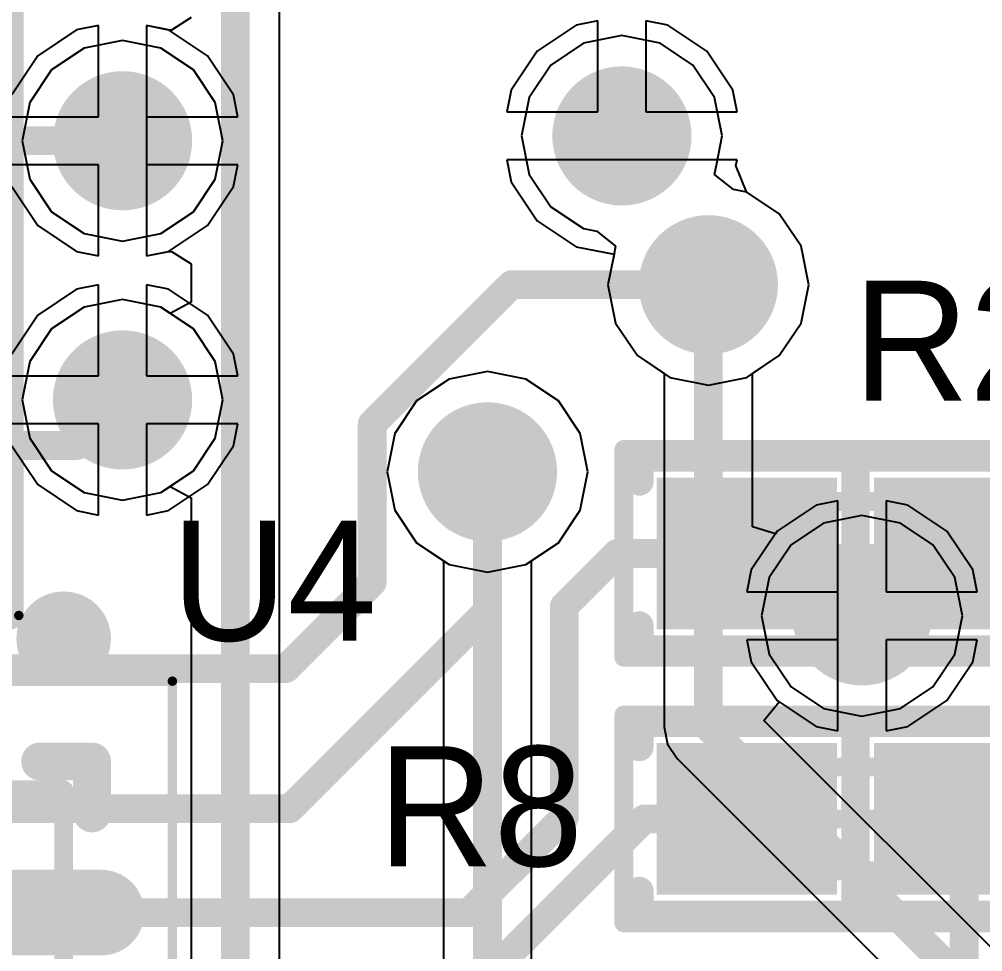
# Model space of a CAD drawing. Header units: millimetres. Extents: x 0.16 to 3.68, y 0.79 to 4.96.
# Drawn here: x 1.5745 to 1.7751, y 1.53 to 1.7243 of the extents above; entities that cross this region are included whole.
import ezdxf

# ---------------------------------------------------------------- set-up
doc = ezdxf.new("R2010")
doc.units = ezdxf.units.MM
doc.header["$MEASUREMENT"] = 0
for name, color, linetype in [('BottomLayer', 5, 'Continuous'), ('KeepOutLayer', 6, 'Continuous'), ('Mechanical13', 56, 'Continuous'), ('Mechanical15', 56, 'Continuous'), ('MidLayer1', 16, 'Continuous'), ('MidLayer2', 76, 'Continuous'), ('MultiLayer', 9, 'Continuous'), ('TopLayer', 1, 'Continuous'), ('TopOverlay', 2, 'Continuous'), ('TopPaste', 8, 'Continuous'), ('TopSolder', 216, 'Continuous'), ('ViaHoleLayer', 16, 'Continuous')]:
    doc.layers.add(name, color=color, linetype=linetype)

# ---------------------------------------------------------------- blocks, each defined once
blk = doc.blocks.new('CAP_0805_2012_8')
at = {"layer": 'Mechanical13', "const_width": 0.00394}
for points in [[(0.04331, 0.02756), (-0.04331, 0.02756)], [(-0.04331, -0.02756), (-0.04331, 0.02756)], [(0.04331, -0.02756), (0.04331, 0.02756)], [(0.04331, -0.02756), (-0.04331, -0.02756)]]:
    blk.add_lwpolyline(points, dxfattribs=at)
at = {"layer": 'Mechanical13', "const_width": 0.00197}
for points in [[(-0.04429, 0.02756, 1), (-0.04232, 0.02756, 1)], [(-0.04429, 0.02756, 1), (-0.04232, 0.02756, 1)], [(0.04232, 0.02756, 1), (0.04429, 0.02756, 1)], [(0.04232, 0.02756, 1), (0.04429, 0.02756, 1)], [(-0.04429, -0.02756, 1), (-0.04232, -0.02756, 1)], [(-0.04429, -0.02756, 1), (-0.04232, -0.02756, 1)], [(0.04232, -0.02756, 1), (0.04429, -0.02756, 1)], [(0.04232, -0.02756, 1), (0.04429, -0.02756, 1)]]:
    blk.add_lwpolyline(points, format="xyb", close=True, dxfattribs=at)
at = {"layer": 'Mechanical15'}
for points, const_width in [([(0.06693, 0.0374), (-0.06693, 0.0374)], 0.00197), ([(-0.06693, -0.0374), (-0.06693, 0.0374)], 0.00197), ([(0.06693, -0.0374), (0.06693, 0.0374)], 0.00197), ([(0, -0.01969), (0, 0.01969)], 0.00394), ([(0.01969, 0), (-0.01969, 0)], 0.00394), ([(0.06693, -0.0374), (-0.06693, -0.0374)], 0.00197)]:
    blk.add_lwpolyline(points, dxfattribs=dict(at, const_width=const_width))
for points, const_width in [([(-0.06742, 0.0374, 1), (-0.06644, 0.0374, 1)], 0.000984), ([(-0.06742, 0.0374, 1), (-0.06644, 0.0374, 1)], 0.000984), ([(0.06644, 0.0374, 1), (0.06742, 0.0374, 1)], 0.000984), ([(0.06644, 0.0374, 1), (0.06742, 0.0374, 1)], 0.000984), ([(-0.00098, 0.01969, 1), (0.00098, 0.01969, 1)], 0.00197), ([(-0.02067, 0, 1), (-0.0187, 0, 1)], 0.00197), ([(0.0187, 0, 1), (0.02067, 0, 1)], 0.00197), ([(-0.00098, -0.01969, 1), (0.00098, -0.01969, 1)], 0.00197), ([(-0.06742, -0.0374, 1), (-0.06644, -0.0374, 1)], 0.000984), ([(-0.06742, -0.0374, 1), (-0.06644, -0.0374, 1)], 0.000984), ([(0.06644, -0.0374, 1), (0.06742, -0.0374, 1)], 0.000984), ([(0.06644, -0.0374, 1), (0.06742, -0.0374, 1)], 0.000984)]:
    blk.add_lwpolyline(points, format="xyb", close=True, dxfattribs=dict(at, const_width=const_width))
at = {"layer": 'TopLayer'}
for points in [[(-0.00591, -0.02756), (-0.00591, 0.02756), (-0.05709, -0.02756), (-0.05709, 0.02756)], [(0.05709, -0.02756), (0.05709, 0.02756), (0.00591, -0.02756), (0.00591, 0.02756)]]:
    blk.add_solid(points, dxfattribs=at)
at = {"layer": 'TopOverlay', "const_width": 0.00591}
for points in [[(-0.06693, 0.01969), (-0.06693, 0.03543)], [(0.06693, 0.03543), (-0.06693, 0.03543)], [(0, -0.03543), (0, 0.03543)], [(0.06693, 0.01969), (0.06693, 0.03543)], [(-0.06693, -0.03543), (-0.06693, -0.01969)], [(0.06693, -0.03543), (0.06693, -0.01969)], [(0.06693, -0.03543), (-0.06693, -0.03543)]]:
    blk.add_lwpolyline(points, dxfattribs=at)
at = {"layer": 'TopOverlay', "const_width": 0.00295}
for points in [[(-0.06841, 0.03543, 1), (-0.06545, 0.03543, 1)], [(-0.06841, 0.03543, 1), (-0.06545, 0.03543, 1)], [(-0.00148, 0.03543, 1), (0.00148, 0.03543, 1)], [(0.06545, 0.03543, 1), (0.06841, 0.03543, 1)], [(0.06545, 0.03543, 1), (0.06841, 0.03543, 1)], [(-0.06841, 0.01969, 1), (-0.06545, 0.01969, 1)], [(0.06545, 0.01969, 1), (0.06841, 0.01969, 1)], [(-0.06841, -0.01969, 1), (-0.06545, -0.01969, 1)], [(0.06545, -0.01969, 1), (0.06841, -0.01969, 1)], [(-0.06841, -0.03543, 1), (-0.06545, -0.03543, 1)], [(-0.06841, -0.03543, 1), (-0.06545, -0.03543, 1)], [(-0.00148, -0.03543, 1), (0.00148, -0.03543, 1)], [(0.06545, -0.03543, 1), (0.06841, -0.03543, 1)], [(0.06545, -0.03543, 1), (0.06841, -0.03543, 1)]]:
    blk.add_lwpolyline(points, format="xyb", close=True, dxfattribs=at)
at = {"layer": 'TopPaste'}
for points in [[(-0.00591, -0.02756), (-0.00591, 0.02756), (-0.05709, -0.02756), (-0.05709, 0.02756)], [(0.05709, -0.02756), (0.05709, 0.02756), (0.00591, -0.02756), (0.00591, 0.02756)]]:
    blk.add_solid(points, dxfattribs=at)
at = {"layer": 'TopSolder'}
for points in [[(-0.00191, -0.03156), (-0.00191, 0.03156), (-0.06109, -0.03156), (-0.06109, 0.03156)], [(0.06109, -0.03156), (0.06109, 0.03156), (0.00191, -0.03156), (0.00191, 0.03156)]]:
    blk.add_solid(points, dxfattribs=at)
blk = doc.blocks.new('____24')
at = {"layer": 'Mechanical13', "const_width": 0.00394}
for points in [[(-0.07874, -0.07874), (-0.07874, 0.07874)], [(0.07874, 0.07874), (-0.07874, 0.07874)]]:
    blk.add_lwpolyline(points, dxfattribs=at)
at = {"layer": 'Mechanical13', "const_width": 0.00197}
blk.add_lwpolyline([(-0.07972, 0.07874, 1), (-0.07776, 0.07874, 1)], format="xyb", close=True, dxfattribs=at)
blk.add_lwpolyline([(-0.07972, 0.07874, 1), (-0.07776, 0.07874, 1)], format="xyb", close=True, dxfattribs=at)
at = {"layer": 'Mechanical15', "const_width": 0.00197}
for points in [[(-0.10138, -0.10138), (-0.10138, 0.10138)], [(0.10138, 0.10138), (-0.10138, 0.10138)]]:
    blk.add_lwpolyline(points, dxfattribs=at)
at = {"layer": 'Mechanical15', "const_width": 0.000984}
blk.add_lwpolyline([(-0.10187, 0.10138, 1), (-0.10089, 0.10138, 1)], format="xyb", close=True, dxfattribs=at)
blk.add_lwpolyline([(-0.10187, 0.10138, 1), (-0.10089, 0.10138, 1)], format="xyb", close=True, dxfattribs=at)
at = {"layer": 'TopLayer', "const_width": 0.00984}
blk.add_lwpolyline([(-0.05315, 0.08661), (-0.05315, 0.06299)], dxfattribs=at)
at = {"layer": 'TopLayer', "const_width": 0.00492}
blk.add_lwpolyline([(-0.05561, 0.08661, 1), (-0.05069, 0.08661, 1)], format="xyb", close=True, dxfattribs=at)
at = {"layer": 'TopOverlay'}
for points, const_width in [([(-0.10531, 0.07874, 1), (-0.11516, 0.07874, 1)], 0.00984), ([(-0.08661, 0.08465, 1), (-0.08268, 0.08465, 1)], 0.00394), ([(-0.08661, 0.08465, 1), (-0.08268, 0.08465, 1)], 0.00394), ([(-0.07579, 0.08465, 1), (-0.07185, 0.08465, 1)], 0.00394), ([(-0.11762, 0.07874, 1), (-0.1127, 0.07874, 1)], 0.00492), ([(-0.10778, 0.07874, 1), (-0.10285, 0.07874, 1)], 0.00492), ([(-0.08661, 0.07382, 1), (-0.08268, 0.07382, 1)], 0.00394)]:
    blk.add_lwpolyline(points, format="xyb", close=True, dxfattribs=dict(at, const_width=const_width))
at = {"layer": 'TopOverlay', "const_width": 0.00787}
for points in [[(-0.08465, 0.07382), (-0.08465, 0.08465)], [(-0.07382, 0.08465), (-0.08465, 0.08465)]]:
    blk.add_lwpolyline(points, dxfattribs=at)
at = {"layer": 'TopPaste', "const_width": 0.00984}
blk.add_lwpolyline([(-0.05315, 0.08661), (-0.05315, 0.06299)], dxfattribs=at)
at = {"layer": 'TopPaste', "const_width": 0.00492}
blk.add_lwpolyline([(-0.05561, 0.08661, 1), (-0.05069, 0.08661, 1)], format="xyb", close=True, dxfattribs=at)
at = {"layer": 'TopSolder', "const_width": 0.01784}
blk.add_lwpolyline([(-0.05315, 0.08661), (-0.05315, 0.06299)], dxfattribs=at)
at = {"layer": 'TopSolder', "const_width": 0.00892}
for points in [[(-0.05761, 0.08661, 1), (-0.04869, 0.08661, 1)], [(-0.05761, 0.06299, 1), (-0.04869, 0.06299, 1)]]:
    blk.add_lwpolyline(points, format="xyb", close=True, dxfattribs=at)
blk = doc.blocks.new('RES_0402_1005_42')
at = {"layer": 'Mechanical13', "const_width": 0.00394}
for points in [[(-0.02067, 0.01083), (0.02067, 0.01083)], [(-0.02067, -0.01083), (-0.02067, 0.01083)], [(0.02067, -0.01083), (0.02067, 0.01083)], [(-0.02067, -0.01083), (0.02067, -0.01083)]]:
    blk.add_lwpolyline(points, dxfattribs=at)
at = {"layer": 'Mechanical13', "const_width": 0.00197}
for points in [[(-0.02165, 0.01083, 1), (-0.01969, 0.01083, 1)], [(-0.02165, 0.01083, 1), (-0.01969, 0.01083, 1)], [(0.01969, 0.01083, 1), (0.02165, 0.01083, 1)], [(0.01969, 0.01083, 1), (0.02165, 0.01083, 1)], [(-0.02165, -0.01083, 1), (-0.01969, -0.01083, 1)], [(-0.02165, -0.01083, 1), (-0.01969, -0.01083, 1)], [(0.01969, -0.01083, 1), (0.02165, -0.01083, 1)], [(0.01969, -0.01083, 1), (0.02165, -0.01083, 1)]]:
    blk.add_lwpolyline(points, format="xyb", close=True, dxfattribs=at)
at = {"layer": 'Mechanical15', "const_width": 0.00394}
for points in [[(-0.04823, 0.02165), (0.04823, 0.02165)], [(-0.04823, -0.02165), (-0.04823, 0.02165)], [(0.04823, -0.02165), (0.04823, 0.02165)], [(0, -0.01083), (0, 0.01083)], [(-0.01083, 0), (0.01083, 0)], [(-0.04823, -0.02165), (0.04823, -0.02165)]]:
    blk.add_lwpolyline(points, dxfattribs=at)
at = {"layer": 'Mechanical15', "const_width": 0.00197}
for points in [[(-0.04921, 0.02165, 1), (-0.04724, 0.02165, 1)], [(-0.04921, 0.02165, 1), (-0.04724, 0.02165, 1)], [(0.04724, 0.02165, 1), (0.04921, 0.02165, 1)], [(0.04724, 0.02165, 1), (0.04921, 0.02165, 1)], [(-0.00098, 0.01083, 1), (0.00098, 0.01083, 1)], [(-0.01181, 0, 1), (-0.00984, 0, 1)], [(0.00984, 0, 1), (0.01181, 0, 1)], [(-0.00098, -0.01083, 1), (0.00098, -0.01083, 1)], [(-0.04921, -0.02165, 1), (-0.04724, -0.02165, 1)], [(-0.04921, -0.02165, 1), (-0.04724, -0.02165, 1)], [(0.04724, -0.02165, 1), (0.04921, -0.02165, 1)], [(0.04724, -0.02165, 1), (0.04921, -0.02165, 1)]]:
    blk.add_lwpolyline(points, format="xyb", close=True, dxfattribs=at)
at = {"layer": 'TopLayer'}
for points in [[(-0.00787, -0.01181), (-0.00787, 0.01181), (-0.0374, -0.01181), (-0.0374, 0.01181)], [(0.0374, -0.01181), (0.0374, 0.01181), (0.00787, -0.01181), (0.00787, 0.01181)]]:
    blk.add_solid(points, dxfattribs=at)
at = {"layer": 'TopOverlay', "const_width": 0.00591}
for points in [[(-0.045, 0.015), (-0.045, 0.02)], [(-0.045, 0.02), (0.045, 0.02)], [(0, -0.02), (0, 0.02)], [(0.045, 0.015), (0.045, 0.02)], [(-0.045, -0.02), (-0.045, -0.015)], [(0.045, -0.02), (0.045, -0.015)], [(-0.045, -0.02), (0.045, -0.02)]]:
    blk.add_lwpolyline(points, dxfattribs=at)
at = {"layer": 'TopOverlay', "const_width": 0.00295}
for points in [[(-0.04648, 0.02, 1), (-0.04352, 0.02, 1)], [(-0.04648, 0.02, 1), (-0.04352, 0.02, 1)], [(-0.00148, 0.02, 1), (0.00148, 0.02, 1)], [(0.04352, 0.02, 1), (0.04648, 0.02, 1)], [(0.04352, 0.02, 1), (0.04648, 0.02, 1)], [(-0.04648, 0.015, 1), (-0.04352, 0.015, 1)], [(0.04352, 0.015, 1), (0.04648, 0.015, 1)], [(-0.04648, -0.015, 1), (-0.04352, -0.015, 1)], [(0.04352, -0.015, 1), (0.04648, -0.015, 1)], [(-0.04648, -0.02, 1), (-0.04352, -0.02, 1)], [(-0.04648, -0.02, 1), (-0.04352, -0.02, 1)], [(-0.00148, -0.02, 1), (0.00148, -0.02, 1)], [(0.04352, -0.02, 1), (0.04648, -0.02, 1)], [(0.04352, -0.02, 1), (0.04648, -0.02, 1)]]:
    blk.add_lwpolyline(points, format="xyb", close=True, dxfattribs=at)
at = {"layer": 'TopPaste'}
for points in [[(-0.00787, -0.01181), (-0.00787, 0.01181), (-0.0374, -0.01181), (-0.0374, 0.01181)], [(0.0374, -0.01181), (0.0374, 0.01181), (0.00787, -0.01181), (0.00787, 0.01181)]]:
    blk.add_solid(points, dxfattribs=at)
at = {"layer": 'TopSolder'}
for points in [[(-0.00387, -0.01581), (-0.00387, 0.01581), (-0.0414, -0.01581), (-0.0414, 0.01581)], [(0.0414, -0.01581), (0.0414, 0.01581), (0.00387, -0.01581), (0.00387, 0.01581)]]:
    blk.add_solid(points, dxfattribs=at)
blk = doc.blocks.new('RES_0402_1005_44')
at = {"layer": 'Mechanical13', "const_width": 0.00394}
for points in [[(-0.02067, 0.01083), (0.02067, 0.01083)], [(-0.02067, -0.01083), (-0.02067, 0.01083)], [(0.02067, -0.01083), (0.02067, 0.01083)], [(-0.02067, -0.01083), (0.02067, -0.01083)]]:
    blk.add_lwpolyline(points, dxfattribs=at)
at = {"layer": 'Mechanical13', "const_width": 0.00197}
for points in [[(-0.02165, 0.01083, 1), (-0.01969, 0.01083, 1)], [(-0.02165, 0.01083, 1), (-0.01969, 0.01083, 1)], [(0.01969, 0.01083, 1), (0.02165, 0.01083, 1)], [(0.01969, 0.01083, 1), (0.02165, 0.01083, 1)], [(-0.02165, -0.01083, 1), (-0.01969, -0.01083, 1)], [(-0.02165, -0.01083, 1), (-0.01969, -0.01083, 1)], [(0.01969, -0.01083, 1), (0.02165, -0.01083, 1)], [(0.01969, -0.01083, 1), (0.02165, -0.01083, 1)]]:
    blk.add_lwpolyline(points, format="xyb", close=True, dxfattribs=at)
at = {"layer": 'Mechanical15', "const_width": 0.00394}
for points in [[(-0.04823, 0.02165), (0.04823, 0.02165)], [(-0.04823, -0.02165), (-0.04823, 0.02165)], [(0.04823, -0.02165), (0.04823, 0.02165)], [(0, -0.01083), (0, 0.01083)], [(-0.01083, 0), (0.01083, 0)], [(-0.04823, -0.02165), (0.04823, -0.02165)]]:
    blk.add_lwpolyline(points, dxfattribs=at)
at = {"layer": 'Mechanical15', "const_width": 0.00197}
for points in [[(-0.04921, 0.02165, 1), (-0.04724, 0.02165, 1)], [(-0.04921, 0.02165, 1), (-0.04724, 0.02165, 1)], [(0.04724, 0.02165, 1), (0.04921, 0.02165, 1)], [(0.04724, 0.02165, 1), (0.04921, 0.02165, 1)], [(-0.00098, 0.01083, 1), (0.00098, 0.01083, 1)], [(-0.01181, 0, 1), (-0.00984, 0, 1)], [(0.00984, 0, 1), (0.01181, 0, 1)], [(-0.00098, -0.01083, 1), (0.00098, -0.01083, 1)], [(-0.04921, -0.02165, 1), (-0.04724, -0.02165, 1)], [(-0.04921, -0.02165, 1), (-0.04724, -0.02165, 1)], [(0.04724, -0.02165, 1), (0.04921, -0.02165, 1)], [(0.04724, -0.02165, 1), (0.04921, -0.02165, 1)]]:
    blk.add_lwpolyline(points, format="xyb", close=True, dxfattribs=at)
at = {"layer": 'TopLayer'}
for points in [[(-0.00787, -0.01181), (-0.00787, 0.01181), (-0.0374, -0.01181), (-0.0374, 0.01181)], [(0.0374, -0.01181), (0.0374, 0.01181), (0.00787, -0.01181), (0.00787, 0.01181)]]:
    blk.add_solid(points, dxfattribs=at)
at = {"layer": 'TopOverlay', "const_width": 0.00591}
for points in [[(-0.045, 0.015), (-0.045, 0.02)], [(-0.045, 0.02), (0.045, 0.02)], [(0, -0.02), (0, 0.02)], [(0.045, 0.015), (0.045, 0.02)], [(-0.045, -0.02), (-0.045, -0.015)], [(0.045, -0.02), (0.045, -0.015)], [(-0.045, -0.02), (0.045, -0.02)]]:
    blk.add_lwpolyline(points, dxfattribs=at)
at = {"layer": 'TopOverlay', "const_width": 0.00295}
for points in [[(-0.04648, 0.02, 1), (-0.04352, 0.02, 1)], [(-0.04648, 0.02, 1), (-0.04352, 0.02, 1)], [(-0.00148, 0.02, 1), (0.00148, 0.02, 1)], [(0.04352, 0.02, 1), (0.04648, 0.02, 1)], [(0.04352, 0.02, 1), (0.04648, 0.02, 1)], [(-0.04648, 0.015, 1), (-0.04352, 0.015, 1)], [(0.04352, 0.015, 1), (0.04648, 0.015, 1)], [(-0.04648, -0.015, 1), (-0.04352, -0.015, 1)], [(0.04352, -0.015, 1), (0.04648, -0.015, 1)], [(-0.04648, -0.02, 1), (-0.04352, -0.02, 1)], [(-0.04648, -0.02, 1), (-0.04352, -0.02, 1)], [(-0.00148, -0.02, 1), (0.00148, -0.02, 1)], [(0.04352, -0.02, 1), (0.04648, -0.02, 1)], [(0.04352, -0.02, 1), (0.04648, -0.02, 1)]]:
    blk.add_lwpolyline(points, format="xyb", close=True, dxfattribs=at)
at = {"layer": 'TopPaste'}
for points in [[(-0.00787, -0.01181), (-0.00787, 0.01181), (-0.0374, -0.01181), (-0.0374, 0.01181)], [(0.0374, -0.01181), (0.0374, 0.01181), (0.00787, -0.01181), (0.00787, 0.01181)]]:
    blk.add_solid(points, dxfattribs=at)
at = {"layer": 'TopSolder'}
for points in [[(-0.00387, -0.01581), (-0.00387, 0.01581), (-0.0414, -0.01581), (-0.0414, 0.01581)], [(0.0414, -0.01581), (0.0414, 0.01581), (0.00387, -0.01581), (0.00387, 0.01581)]]:
    blk.add_solid(points, dxfattribs=at)

msp = doc.modelspace()

# ---------------------------------------------------------------- linework, layer by layer
at = {"layer": 'BottomLayer'}
for p, q in [((1.62868, 1.50858), (1.62868, 1.90673)), ((1.61032, 1.72465), (1.60621, 1.72207)), ((1.695, 1.72399), (1.69044, 1.72308)), ((1.695, 1.705), (1.695, 1.72399)), ((1.70956, 1.72308), (1.705, 1.72399)), ((1.705, 1.72399), (1.705, 1.705)), ((1.58644, 1.72208), (1.57834, 1.71666)), ((1.591, 1.72299), (1.58644, 1.72208)), ((1.591, 1.704), (1.591, 1.72299)), ((1.60532, 1.72213), (1.601, 1.72299)), ((1.601, 1.72299), (1.601, 1.699)), ((1.60621, 1.72207), (1.60532, 1.72213)), ((1.69044, 1.72308), (1.68234, 1.71766)), ((1.71766, 1.71766), (1.70956, 1.72308)), ((1.68234, 1.71766), (1.67692, 1.70956)), ((1.72308, 1.70956), (1.71766, 1.71766)), ((1.57834, 1.71666), (1.57292, 1.70856)), ((1.67692, 1.70956), (1.67601, 1.705)), ((1.72399, 1.705), (1.72308, 1.70956)), ((1.57201, 1.704), (1.591, 1.704)), ((1.67601, 1.705), (1.695, 1.705)), ((1.705, 1.705), (1.72399, 1.705)), ((1.601, 1.699), (1.601, 1.67501)), ((1.591, 1.694), (1.57201, 1.694)), ((1.591, 1.67501), (1.591, 1.694)), ((1.72399, 1.695), (1.67601, 1.695)), ((1.67601, 1.695), (1.67692, 1.69044)), ((1.72376, 1.69385), (1.72399, 1.695)), ((1.72597, 1.68838), (1.72376, 1.69385)), ((1.67692, 1.69044), (1.68234, 1.68234)), ((1.57292, 1.68944), (1.57834, 1.68134)), ((1.72715, 1.68754), (1.72597, 1.68838)), ((1.73278, 1.68378), (1.72715, 1.68754)), ((1.73731, 1.677), (1.73278, 1.68378)), ((1.68234, 1.68234), (1.69044, 1.67692)), ((1.57834, 1.68134), (1.58644, 1.67592)), ((1.58644, 1.67592), (1.591, 1.67501)), ((1.601, 1.67501), (1.60532, 1.67587)), ((1.60532, 1.67587), (1.60621, 1.67593)), ((1.60621, 1.67593), (1.61032, 1.67335)), ((1.69044, 1.67692), (1.69836, 1.67535)), ((1.7389, 1.669), (1.73731, 1.677)), ((1.69836, 1.67535), (1.6971, 1.669)), ((1.61032, 1.67335), (1.61032, 1.66539)), ((1.6971, 1.669), (1.69869, 1.661)), ((1.73731, 1.661), (1.7389, 1.669)), ((1.596, 1.6659), (1.588, 1.66431)), ((1.604, 1.66431), (1.596, 1.6659)), ((1.588, 1.66431), (1.58122, 1.65978)), ((1.60591, 1.66303), (1.604, 1.66431)), ((1.61032, 1.66539), (1.60591, 1.66303)), ((1.58122, 1.65978), (1.57669, 1.653)), ((1.69869, 1.661), (1.70322, 1.65422)), ((1.73278, 1.65422), (1.73731, 1.661)), ((1.70322, 1.65422), (1.70882, 1.65048)), ((1.72718, 1.65048), (1.73278, 1.65422)), ((1.57669, 1.653), (1.5751, 1.645)), ((1.672, 1.6509), (1.664, 1.64931)), ((1.68, 1.64931), (1.672, 1.6509)), ((1.70882, 1.65048), (1.70882, 1.57677)), ((1.72718, 1.61855), (1.72718, 1.65048)), ((1.664, 1.64931), (1.65722, 1.64478)), ((1.68678, 1.64478), (1.68, 1.64931)), ((1.5751, 1.645), (1.57669, 1.637)), ((1.65722, 1.64478), (1.65269, 1.638)), ((1.69131, 1.638), (1.68678, 1.64478)), ((1.65269, 1.638), (1.6511, 1.63)), ((1.6929, 1.63), (1.69131, 1.638)), ((1.57669, 1.637), (1.58122, 1.63022)), ((1.58122, 1.63022), (1.588, 1.62569)), ((1.6511, 1.63), (1.65269, 1.622)), ((1.69131, 1.622), (1.6929, 1.63)), ((1.588, 1.62569), (1.596, 1.6241)), ((1.596, 1.6241), (1.604, 1.62569)), ((1.604, 1.62569), (1.60591, 1.62697)), ((1.60591, 1.62697), (1.61032, 1.62461)), ((1.61032, 1.62461), (1.61032, 1.50653)), ((1.745, 1.62399), (1.74044, 1.62308)), ((1.745, 1.6), (1.745, 1.62399)), ((1.75956, 1.62308), (1.755, 1.62399)), ((1.755, 1.62399), (1.755, 1.605)), ((1.65269, 1.622), (1.65722, 1.61522)), ((1.68678, 1.61522), (1.69131, 1.622)), ((1.74044, 1.62308), (1.73234, 1.61766)), ((1.76766, 1.61766), (1.75956, 1.62308)), ((1.73196, 1.6171), (1.72718, 1.61855)), ((1.73234, 1.61766), (1.73196, 1.6171)), ((1.77308, 1.60956), (1.76766, 1.61766)), ((1.65722, 1.61522), (1.66282, 1.61148)), ((1.68118, 1.61148), (1.68678, 1.61522)), ((1.66282, 1.61148), (1.66282, 1.39685)), ((1.68118, 1.5229), (1.68118, 1.61148)), ((1.77399, 1.605), (1.77308, 1.60956)), ((1.755, 1.605), (1.77399, 1.605)), ((1.745, 1.57601), (1.745, 1.6)), ((1.77399, 1.595), (1.755, 1.595)), ((1.755, 1.595), (1.755, 1.57601)), ((1.77308, 1.59044), (1.77399, 1.595)), ((1.76766, 1.58234), (1.77308, 1.59044)), ((1.72958, 1.57817), (1.73276, 1.58205)), ((1.73276, 1.58205), (1.74044, 1.57692)), ((1.75956, 1.57692), (1.76766, 1.58234)), ((1.82207, 1.48568), (1.72958, 1.57817)), ((1.70882, 1.57677), (1.70952, 1.57325)), ((1.74044, 1.57692), (1.745, 1.57601)), ((1.755, 1.57601), (1.75956, 1.57692)), ((1.70952, 1.57325), (1.71151, 1.57028)), ((1.71151, 1.57028), (1.81009, 1.4717))]:
    msp.add_line(p, q, dxfattribs=at)
at = {"layer": 'BottomLayer', "const_width": 0.006}
for points in [[(1.6195, 1.50273), (1.6195, 1.90673)], [(1.718, 1.57677), (1.718, 1.669)], [(1.672, 1.39685), (1.672, 1.63)], [(1.718, 1.57677), (1.81827, 1.4765)]]:
    msp.add_lwpolyline(points, dxfattribs=at)
at = {"layer": 'BottomLayer'}
for points, const_width in [([(1.69275, 1.7, 1), (1.70725, 1.7, 1)], 0.0145), ([(1.58875, 1.699, 1), (1.60325, 1.699, 1)], 0.0145), ([(1.71075, 1.669, 1), (1.72525, 1.669, 1)], 0.0145), ([(1.7165, 1.669, 1), (1.7195, 1.669, 1)], 0.003), ([(1.58875, 1.645, 1), (1.60325, 1.645, 1)], 0.0145), ([(1.66475, 1.63, 1), (1.67925, 1.63, 1)], 0.0145), ([(1.6705, 1.63, 1), (1.6735, 1.63, 1)], 0.003), ([(1.74275, 1.6, 1), (1.75725, 1.6, 1)], 0.0145), ([(1.7165, 1.57677, 1), (1.7195, 1.57677, 1)], 0.003), ([(1.7165, 1.57677, 1), (1.7195, 1.57677, 1)], 0.003)]:
    msp.add_lwpolyline(points, format="xyb", close=True, dxfattribs=dict(at, const_width=const_width))
at = {"layer": 'KeepOutLayer', "const_width": 0.01}
msp.add_lwpolyline([(2.341, 1.516, 1), (0.901, 1.516, 1)], format="xyb", close=True, dxfattribs=at)
at = {"layer": 'MidLayer1'}
for p, q in [((1.695, 1.72399), (1.69044, 1.72308)), ((1.695, 1.705), (1.695, 1.72399)), ((1.70956, 1.72308), (1.705, 1.72399)), ((1.705, 1.72399), (1.705, 1.705)), ((1.58644, 1.72208), (1.57834, 1.71666)), ((1.591, 1.72299), (1.58644, 1.72208)), ((1.591, 1.704), (1.591, 1.72299)), ((1.60556, 1.72208), (1.601, 1.72299)), ((1.601, 1.72299), (1.601, 1.704)), ((1.61366, 1.71666), (1.60556, 1.72208)), ((1.69044, 1.72308), (1.68234, 1.71766)), ((1.71766, 1.71766), (1.70956, 1.72308)), ((1.68234, 1.71766), (1.67692, 1.70956)), ((1.72308, 1.70956), (1.71766, 1.71766)), ((1.57834, 1.71666), (1.57292, 1.70856)), ((1.61908, 1.70856), (1.61366, 1.71666)), ((1.67692, 1.70956), (1.67601, 1.705)), ((1.72399, 1.705), (1.72308, 1.70956)), ((1.61999, 1.704), (1.61908, 1.70856)), ((1.57201, 1.704), (1.591, 1.704)), ((1.601, 1.704), (1.61999, 1.704)), ((1.67601, 1.705), (1.695, 1.705)), ((1.705, 1.705), (1.72399, 1.705)), ((1.591, 1.694), (1.57201, 1.694)), ((1.591, 1.67501), (1.591, 1.694)), ((1.61999, 1.694), (1.601, 1.694)), ((1.601, 1.694), (1.601, 1.67501)), ((1.61908, 1.68944), (1.61999, 1.694)), ((1.72399, 1.695), (1.67601, 1.695)), ((1.67601, 1.695), (1.67692, 1.69044)), ((1.72376, 1.69385), (1.72399, 1.695)), ((1.72597, 1.68838), (1.72376, 1.69385)), ((1.67692, 1.69044), (1.68234, 1.68234)), ((1.57292, 1.68944), (1.57834, 1.68134)), ((1.61366, 1.68134), (1.61908, 1.68944)), ((1.72715, 1.68754), (1.72597, 1.68838)), ((1.73278, 1.68378), (1.72715, 1.68754)), ((1.73731, 1.677), (1.73278, 1.68378)), ((1.68234, 1.68234), (1.69044, 1.67692)), ((1.57834, 1.68134), (1.58644, 1.67592)), ((1.60556, 1.67592), (1.61366, 1.68134)), ((1.58644, 1.67592), (1.591, 1.67501)), ((1.601, 1.67501), (1.60556, 1.67592)), ((1.69044, 1.67692), (1.69836, 1.67535)), ((1.7389, 1.669), (1.73731, 1.677)), ((1.69836, 1.67535), (1.6971, 1.669)), ((1.6971, 1.669), (1.69869, 1.661)), ((1.73731, 1.661), (1.7389, 1.669)), ((1.596, 1.6659), (1.588, 1.66431)), ((1.604, 1.66431), (1.596, 1.6659)), ((1.588, 1.66431), (1.58122, 1.65978)), ((1.61078, 1.65978), (1.604, 1.66431)), ((1.58122, 1.65978), (1.57669, 1.653)), ((1.61531, 1.653), (1.61078, 1.65978)), ((1.69869, 1.661), (1.70322, 1.65422)), ((1.73278, 1.65422), (1.73731, 1.661)), ((1.70322, 1.65422), (1.71, 1.64969)), ((1.726, 1.64969), (1.73278, 1.65422)), ((1.57669, 1.653), (1.5751, 1.645)), ((1.6169, 1.645), (1.61531, 1.653)), ((1.672, 1.6509), (1.664, 1.64931)), ((1.68, 1.64931), (1.672, 1.6509)), ((1.71, 1.64969), (1.718, 1.6481)), ((1.718, 1.6481), (1.726, 1.64969)), ((1.664, 1.64931), (1.65722, 1.64478)), ((1.68678, 1.64478), (1.68, 1.64931)), ((1.5751, 1.645), (1.57669, 1.637)), ((1.61531, 1.637), (1.6169, 1.645)), ((1.65722, 1.64478), (1.65269, 1.638)), ((1.69131, 1.638), (1.68678, 1.64478)), ((1.65269, 1.638), (1.6511, 1.63)), ((1.6929, 1.63), (1.69131, 1.638)), ((1.57669, 1.637), (1.58122, 1.63022)), ((1.61078, 1.63022), (1.61531, 1.637)), ((1.58122, 1.63022), (1.588, 1.62569)), ((1.604, 1.62569), (1.61078, 1.63022)), ((1.6511, 1.63), (1.65269, 1.622)), ((1.69131, 1.622), (1.6929, 1.63)), ((1.588, 1.62569), (1.596, 1.6241)), ((1.596, 1.6241), (1.604, 1.62569)), ((1.745, 1.62399), (1.74044, 1.62308)), ((1.745, 1.605), (1.745, 1.62399)), ((1.75956, 1.62308), (1.755, 1.62399)), ((1.755, 1.62399), (1.755, 1.605)), ((1.65269, 1.622), (1.65722, 1.61522)), ((1.68678, 1.61522), (1.69131, 1.622)), ((1.74044, 1.62308), (1.73234, 1.61766)), ((1.76766, 1.61766), (1.75956, 1.62308)), ((1.73234, 1.61766), (1.72692, 1.60956)), ((1.77308, 1.60956), (1.76766, 1.61766)), ((1.65722, 1.61522), (1.664, 1.61069)), ((1.68, 1.61069), (1.68678, 1.61522)), ((1.664, 1.61069), (1.672, 1.6091)), ((1.672, 1.6091), (1.68, 1.61069)), ((1.72692, 1.60956), (1.72601, 1.605)), ((1.77399, 1.605), (1.77308, 1.60956)), ((1.72601, 1.605), (1.745, 1.605)), ((1.755, 1.605), (1.77399, 1.605)), ((1.745, 1.595), (1.72601, 1.595)), ((1.72601, 1.595), (1.72692, 1.59044)), ((1.745, 1.57601), (1.745, 1.595)), ((1.77399, 1.595), (1.755, 1.595)), ((1.755, 1.595), (1.755, 1.57601)), ((1.77308, 1.59044), (1.77399, 1.595)), ((1.72692, 1.59044), (1.73234, 1.58234)), ((1.76766, 1.58234), (1.77308, 1.59044)), ((1.73234, 1.58234), (1.74044, 1.57692)), ((1.75956, 1.57692), (1.76766, 1.58234)), ((1.74044, 1.57692), (1.745, 1.57601)), ((1.755, 1.57601), (1.75956, 1.57692))]:
    msp.add_line(p, q, dxfattribs=at)
at = {"layer": 'MidLayer1', "const_width": 0.0145}
for points in [[(1.69275, 1.7, 1), (1.70725, 1.7, 1)], [(1.58875, 1.699, 1), (1.60325, 1.699, 1)], [(1.71075, 1.669, 1), (1.72525, 1.669, 1)], [(1.58875, 1.645, 1), (1.60325, 1.645, 1)], [(1.66475, 1.63, 1), (1.67925, 1.63, 1)], [(1.74275, 1.6, 1), (1.75725, 1.6, 1)]]:
    msp.add_lwpolyline(points, format="xyb", close=True, dxfattribs=at)
at = {"layer": 'MidLayer2'}
for p, q in [((1.596, 1.7199), (1.588, 1.71831)), ((1.604, 1.71831), (1.596, 1.7199)), ((1.7, 1.7209), (1.692, 1.71931)), ((1.708, 1.71931), (1.7, 1.7209)), ((1.588, 1.71831), (1.58122, 1.71378)), ((1.61078, 1.71378), (1.604, 1.71831)), ((1.692, 1.71931), (1.68522, 1.71478)), ((1.71478, 1.71478), (1.708, 1.71931)), ((1.58122, 1.71378), (1.57669, 1.707)), ((1.61531, 1.707), (1.61078, 1.71378)), ((1.68522, 1.71478), (1.68069, 1.708)), ((1.71931, 1.708), (1.71478, 1.71478)), ((1.68069, 1.708), (1.6791, 1.7)), ((1.7209, 1.7), (1.71931, 1.708)), ((1.57669, 1.707), (1.5751, 1.699)), ((1.6169, 1.699), (1.61531, 1.707)), ((1.6791, 1.7), (1.68069, 1.692)), ((1.71976, 1.69426), (1.7209, 1.7)), ((1.5751, 1.699), (1.57669, 1.691)), ((1.61531, 1.691), (1.6169, 1.699)), ((1.71931, 1.692), (1.71976, 1.69426)), ((1.68069, 1.692), (1.68522, 1.68522)), ((1.72323, 1.68886), (1.71931, 1.692)), ((1.57669, 1.691), (1.58122, 1.68422)), ((1.61078, 1.68422), (1.61531, 1.691)), ((1.726, 1.68831), (1.72323, 1.68886)), ((1.73278, 1.68378), (1.726, 1.68831)), ((1.58122, 1.68422), (1.588, 1.67969)), ((1.604, 1.67969), (1.61078, 1.68422)), ((1.68522, 1.68522), (1.692, 1.68069)), ((1.73731, 1.677), (1.73278, 1.68378)), ((1.588, 1.67969), (1.596, 1.6781)), ((1.596, 1.6781), (1.604, 1.67969)), ((1.692, 1.68069), (1.69477, 1.68014)), ((1.69477, 1.68014), (1.69869, 1.677)), ((1.69869, 1.677), (1.69824, 1.67474)), ((1.7389, 1.669), (1.73731, 1.677)), ((1.69824, 1.67474), (1.6971, 1.669)), ((1.58644, 1.66808), (1.57834, 1.66266)), ((1.591, 1.66899), (1.58644, 1.66808)), ((1.591, 1.65), (1.591, 1.66899)), ((1.60556, 1.66808), (1.601, 1.66899)), ((1.601, 1.66899), (1.601, 1.65)), ((1.61366, 1.66266), (1.60556, 1.66808)), ((1.6971, 1.669), (1.69869, 1.661)), ((1.73731, 1.661), (1.7389, 1.669)), ((1.57834, 1.66266), (1.57292, 1.65456)), ((1.61908, 1.65456), (1.61366, 1.66266)), ((1.69869, 1.661), (1.70322, 1.65422)), ((1.73278, 1.65422), (1.73731, 1.661)), ((1.61999, 1.65), (1.61908, 1.65456)), ((1.70322, 1.65422), (1.71, 1.64969)), ((1.726, 1.64969), (1.73278, 1.65422)), ((1.57201, 1.65), (1.591, 1.65)), ((1.601, 1.65), (1.61999, 1.65)), ((1.672, 1.6509), (1.664, 1.64931)), ((1.68, 1.64931), (1.672, 1.6509)), ((1.71, 1.64969), (1.718, 1.6481)), ((1.718, 1.6481), (1.726, 1.64969)), ((1.664, 1.64931), (1.65722, 1.64478)), ((1.68678, 1.64478), (1.68, 1.64931)), ((1.65722, 1.64478), (1.65269, 1.638)), ((1.69131, 1.638), (1.68678, 1.64478)), ((1.591, 1.64), (1.57201, 1.64)), ((1.591, 1.62101), (1.591, 1.64)), ((1.61999, 1.64), (1.601, 1.64)), ((1.601, 1.64), (1.601, 1.62101)), ((1.61908, 1.63544), (1.61999, 1.64)), ((1.65269, 1.638), (1.6511, 1.63)), ((1.6929, 1.63), (1.69131, 1.638)), ((1.57292, 1.63544), (1.57834, 1.62734)), ((1.61366, 1.62734), (1.61908, 1.63544)), ((1.6511, 1.63), (1.65269, 1.622)), ((1.69131, 1.622), (1.6929, 1.63)), ((1.57834, 1.62734), (1.58644, 1.62192)), ((1.60556, 1.62192), (1.61366, 1.62734)), ((1.58644, 1.62192), (1.591, 1.62101)), ((1.601, 1.62101), (1.60556, 1.62192)), ((1.65269, 1.622), (1.65722, 1.61522)), ((1.68678, 1.61522), (1.69131, 1.622)), ((1.742, 1.61931), (1.73522, 1.61478)), ((1.75, 1.6209), (1.742, 1.61931)), ((1.758, 1.61931), (1.75, 1.6209)), ((1.76478, 1.61478), (1.758, 1.61931)), ((1.65722, 1.61522), (1.664, 1.61069)), ((1.68, 1.61069), (1.68678, 1.61522)), ((1.73522, 1.61478), (1.73069, 1.608)), ((1.76931, 1.608), (1.76478, 1.61478)), ((1.664, 1.61069), (1.672, 1.6091)), ((1.672, 1.6091), (1.68, 1.61069)), ((1.73069, 1.608), (1.7291, 1.6)), ((1.7709, 1.6), (1.76931, 1.608)), ((1.7291, 1.6), (1.73069, 1.592)), ((1.76931, 1.592), (1.7709, 1.6)), ((1.73069, 1.592), (1.73522, 1.58522)), ((1.76478, 1.58522), (1.76931, 1.592)), ((1.73522, 1.58522), (1.742, 1.58069)), ((1.758, 1.58069), (1.76478, 1.58522)), ((1.742, 1.58069), (1.75, 1.5791)), ((1.75, 1.5791), (1.758, 1.58069))]:
    msp.add_line(p, q, dxfattribs=at)
at = {"layer": 'MidLayer2', "const_width": 0.0145}
for points in [[(1.69275, 1.7, 1), (1.70725, 1.7, 1)], [(1.58875, 1.699, 1), (1.60325, 1.699, 1)], [(1.71075, 1.669, 1), (1.72525, 1.669, 1)], [(1.58875, 1.645, 1), (1.60325, 1.645, 1)], [(1.66475, 1.63, 1), (1.67925, 1.63, 1)], [(1.74275, 1.6, 1), (1.75725, 1.6, 1)]]:
    msp.add_lwpolyline(points, format="xyb", close=True, dxfattribs=at)
at = {"layer": 'MultiLayer', "const_width": 0.0145}
for points in [[(1.69275, 1.7, 1), (1.70725, 1.7, 1)], [(1.58875, 1.699, 1), (1.60325, 1.699, 1)], [(1.71075, 1.669, 1), (1.72525, 1.669, 1)], [(1.58875, 1.645, 1), (1.60325, 1.645, 1)], [(1.66475, 1.63, 1), (1.67925, 1.63, 1)], [(1.74275, 1.6, 1), (1.75725, 1.6, 1)]]:
    msp.add_lwpolyline(points, format="xyb", close=True, dxfattribs=at)
at = {"layer": 'TopLayer'}
for points, const_width in [([(1.58875, 1.699, 1), (1.60325, 1.699, 1)], 0.0145), ([(1.5945, 1.699, 1), (1.5975, 1.699, 1)], 0.003), ([(1.71075, 1.669, 1), (1.72525, 1.669, 1)], 0.0145), ([(1.6755, 1.669, 1), (1.6785, 1.669, 1)], 0.003), ([(1.6755, 1.669, 1), (1.6785, 1.669, 1)], 0.003), ([(1.7165, 1.669, 1), (1.7195, 1.669, 1)], 0.003), ([(1.58875, 1.645, 1), (1.60325, 1.645, 1)], 0.0145), ([(1.5945, 1.645, 1), (1.5975, 1.645, 1)], 0.003), ([(1.66475, 1.63, 1), (1.67925, 1.63, 1)], 0.0145), ([(1.6465, 1.64, 1), (1.6495, 1.64, 1)], 0.003), ([(1.6465, 1.64, 1), (1.6495, 1.64, 1)], 0.003), ([(1.585, 1.6355, 1), (1.588, 1.6355, 1)], 0.003), ([(1.585, 1.6355, 1), (1.588, 1.6355, 1)], 0.003), ([(1.6705, 1.63, 1), (1.6735, 1.63, 1)], 0.003), ([(1.6975, 1.613, 1), (1.7005, 1.613, 1)], 0.003), ([(1.6975, 1.613, 1), (1.7005, 1.613, 1)], 0.003), ([(1.7245, 1.613, 1), (1.7275, 1.613, 1)], 0.003), ([(1.76978, 1.613, 1), (1.77278, 1.613, 1)], 0.003), ([(1.6465, 1.607, 1), (1.6495, 1.607, 1)], 0.003), ([(1.6465, 1.607, 1), (1.6495, 1.607, 1)], 0.003), ([(1.6705, 1.601, 1), (1.6735, 1.601, 1)], 0.003), ([(1.6705, 1.601, 1), (1.6735, 1.601, 1)], 0.003), ([(1.6865, 1.602, 1), (1.6895, 1.602, 1)], 0.003), ([(1.6865, 1.602, 1), (1.6895, 1.602, 1)], 0.003), ([(1.6285, 1.589, 1), (1.6315, 1.589, 1)], 0.003), ([(1.6285, 1.589, 1), (1.6315, 1.589, 1)], 0.003), ([(1.6293, 1.5598, 1), (1.6323, 1.5598, 1)], 0.003), ([(1.6293, 1.5598, 1), (1.6323, 1.5598, 1)], 0.003), ([(1.6865, 1.558, 1), (1.6895, 1.558, 1)], 0.003), ([(1.6865, 1.558, 1), (1.6895, 1.558, 1)], 0.003), ([(1.70314, 1.55767, 1), (1.70614, 1.55767, 1)], 0.003), ([(1.70314, 1.55767, 1), (1.70614, 1.55767, 1)], 0.003), ([(1.7245, 1.55767, 1), (1.7275, 1.55767, 1)], 0.003), ([(1.76978, 1.55767, 1), (1.77278, 1.55767, 1)], 0.003), ([(1.5783, 1.53815, 1), (1.5813, 1.53815, 1)], 0.003), ([(1.66665, 1.53815, 1), (1.66965, 1.53815, 1)], 0.003), ([(1.66665, 1.53815, 1), (1.66965, 1.53815, 1)], 0.003)]:
    msp.add_lwpolyline(points, format="xyb", close=True, dxfattribs=dict(at, const_width=const_width))
at = {"layer": 'TopLayer', "const_width": 0.006}
for points in [[(1.5375, 1.699), (1.596, 1.699)], [(1.648, 1.64), (1.677, 1.669)], [(1.677, 1.669), (1.718, 1.669)], [(1.5865, 1.6355), (1.596, 1.645)], [(1.648, 1.607), (1.648, 1.64)], [(1.537, 1.6355), (1.5865, 1.6355)], [(1.672, 1.601), (1.672, 1.63)], [(1.688, 1.602), (1.699, 1.613)], [(1.699, 1.613), (1.726, 1.613)], [(1.77128, 1.613), (1.84006, 1.613)], [(1.63, 1.589), (1.648, 1.607)], [(1.6308, 1.5598), (1.672, 1.601)], [(1.688, 1.558), (1.688, 1.602)], [(1.547, 1.589), (1.63, 1.589)], [(1.55815, 1.5598), (1.6308, 1.5598)], [(1.66747, 1.5205), (1.70464, 1.55767)], [(1.66815, 1.53815), (1.688, 1.558)], [(1.70464, 1.55767), (1.726, 1.55767)], [(1.77128, 1.50233), (1.77128, 1.55767)], [(1.5798, 1.53815), (1.66815, 1.53815)]]:
    msp.add_lwpolyline(points, dxfattribs=at)
at = {"layer": 'ViaHoleLayer', "const_width": 0.00591}
for points in [[(1.69705, 1.7, 1), (1.70295, 1.7, 1)], [(1.59305, 1.699, 1), (1.59895, 1.699, 1)], [(1.71505, 1.669, 1), (1.72095, 1.669, 1)], [(1.59305, 1.645, 1), (1.59895, 1.645, 1)], [(1.66905, 1.63, 1), (1.67495, 1.63, 1)], [(1.74705, 1.6, 1), (1.75295, 1.6, 1)]]:
    msp.add_lwpolyline(points, format="xyb", close=True, dxfattribs=at)

# ---------------------------------------------------------------- block references
for name, p, rotation in [('CAP_0805_2012_8', (1.537, 1.667), 270), ('RES_0402_1005_42', (1.74864, 1.613), 360), ('____24', (1.505, 1.485), 270), ('RES_0402_1005_44', (1.74864, 1.55767), 360)]:
    msp.add_blockref(name, p, dxfattribs=dict(rotation=rotation))

# ---------------------------------------------------------------- texts
at = {"layer": 'TopOverlay'}
for s, p in [('R2', (1.74817, 1.64483)), ('U4', (1.60617, 1.59483)), ('R8', (1.64917, 1.54783))]:
    msp.add_text(s, height=0.025, dxfattribs=at).set_placement(p)

doc.saveas('drawing.dxf')
